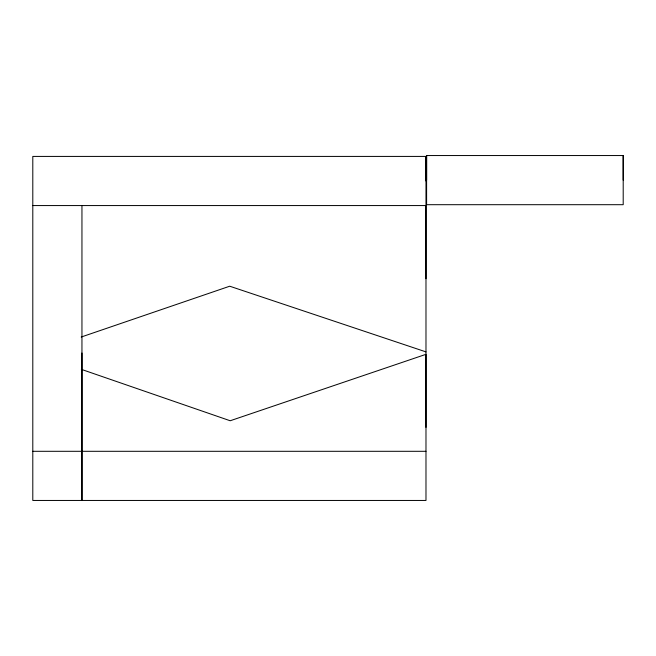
<?xml version="1.0" encoding="UTF-8"?>
<svg xmlns="http://www.w3.org/2000/svg" width="656" height="656" viewBox="0 0 656 656"><rect width="100%" height="100%" fill="white"/><g stroke="black" fill="none" stroke-linecap="round" stroke-linejoin="round"><path stroke-width="0.98" d="M81.951 353.01L81.951 500.454L81.951 205.566M425.982 427.392L425.982 354.322L230.19 420.758L81.319 369.344M425.982 278.726L425.982 205.566L32.8 205.566M425.982 180.99L425.982 156.415L32.8 156.415L32.8 500.454L425.982 500.454L425.982 156.415M426.605 180.121L426.605 155.546L623.2 155.546L623.2 204.697L426.605 204.697L426.605 155.546M623.2 180.121L623.2 155.546M81.213 337.028L229.723 286.213L425.982 351.887M32.8 451.303L425.982 451.303"/></g></svg>
